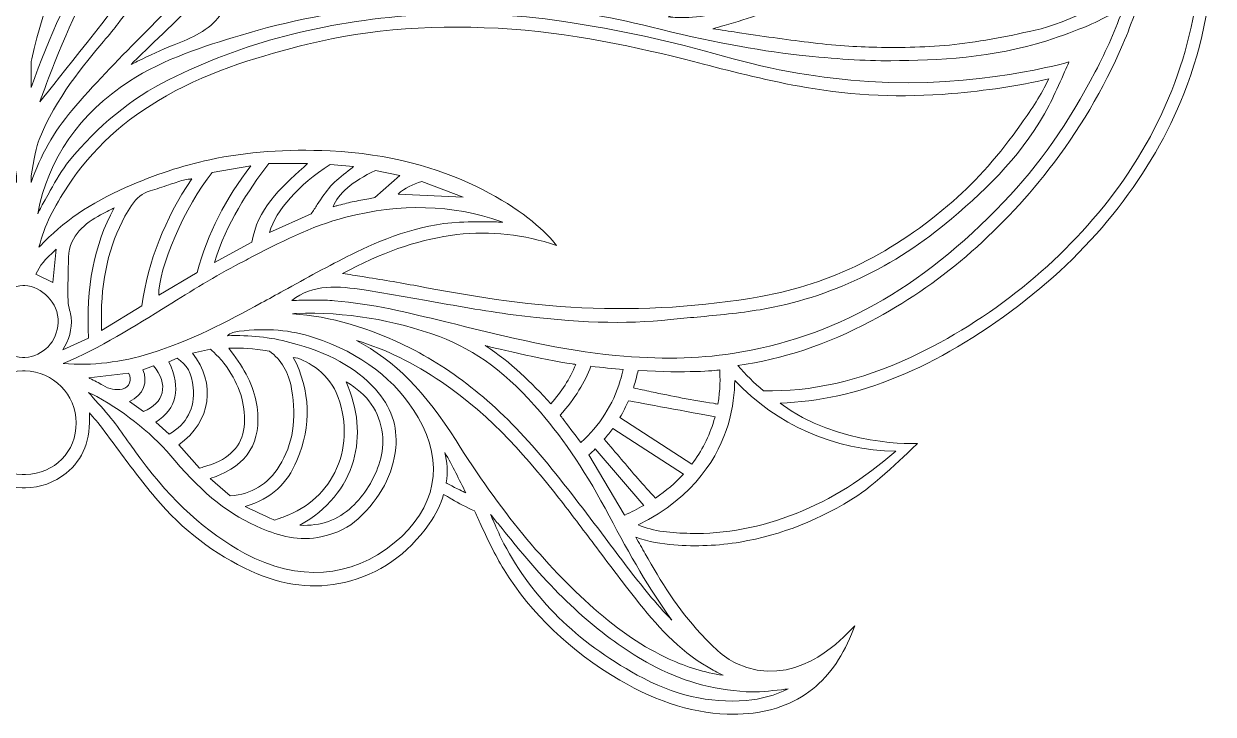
# Model space of a CAD drawing. Header units: millimetres. Extents: x -1149 to 2186, y 108 to 662.
# Drawn here: x -159.4 to 158.3, y 111 to 295.4 of the extents above; entities that cross this region are included whole.
import ezdxf

# ---------------------------------------------------------------- set-up
doc = ezdxf.new("R2010")
doc.units = ezdxf.units.MM
doc.header["$MEASUREMENT"] = 0
doc.layers.add('Layer 3', color=7, linetype='Continuous')

msp = doc.modelspace()

# ---------------------------------------------------------------- linework, layer by layer
at = {"layer": 'Layer 3', "lineweight": 0}
for points, knots in [([(158.13, 317.83), (158.13, 317.88), (158.13, 317.93), (158.12, 318), (158.2, 322.6), (156.79, 333.6), (156.79, 333.6), (156.79, 333.6), (121.24, 300.88), (72.92, 301.81), (65.2, 301.96), (57, 302.1), (48.51, 303.08), (61.04, 309.69), (72.96, 319.17), (85.89, 332.8), (94.73, 342.12), (102.64, 352.48), (110.28, 362.5), (110.28, 362.5), (111.51, 364.11), (111.51, 364.11), (115.71, 369.6), (126.74, 380.64), (126.74, 380.64), (126.53, 380.94), (121.15, 382.06), (119.32, 382.48), (112.98, 383.94), (106.59, 385.22), (100.18, 386.35), (88.64, 388.39), (77.03, 389.88), (65.36, 390.68), (67.31, 402.7), (66.57, 413.43), (63.13, 422.59), (60.19, 430.4), (55.3, 437.11), (48.59, 442.52), (43.46, 446.66), (34.64, 452.1), (21.41, 454.96), (29, 465.57), (47.34, 483.05), (47.34, 483.05), (47.34, 483.05), (47.05, 483.21), (47.05, 483.21), (42.35, 485.87), (37.2, 486.98), (32.65, 487.95), (11.78, 492.42), (-10.13, 491.75), (-34.32, 485.89), (-34.32, 485.89), (-34.36, 485.89), (-34.44, 485.88), (-41.99, 506.93), (-55.49, 517.4), (-65.58, 522.48), (-74.78, 527.12), (-82.72, 528.22), (-85.43, 528.47), (-85.43, 528.75), (-85.42, 529), (-85.4, 529.21), (-85.41, 529.21), (-85.42, 529.21), (-85.44, 529.22), (-85.62, 541.31), (-88.22, 568.08), (-88.22, 568.08), (-88.22, 568.08), (-95.88, 564.73), (-98.99, 563.11), (-98.99, 563.11), (-99.76, 562.7), (-99.76, 562.7), (-101.94, 561.56), (-105.24, 559.58), (-108.14, 557.83), (-108.42, 557.67), (-108.68, 557.51), (-108.95, 557.35), (-108.95, 557.35), (-111.01, 556.12), (-111.47, 555.85), (-111.39, 556.75), (-111.3, 558.3), (-111.15, 561.03), (-110.98, 563.96), (-110.79, 567.7), (-110.85, 568.9), (-111.08, 573.15), (-111.34, 577.96), (-111.74, 582.71), (-112.58, 592.77), (-115.49, 602.21), (-120.39, 610.76), (-128.79, 625.42), (-140.53, 638.32), (-156.28, 650.18), (-156.69, 650.49), (-159.36, 652.74), (-159.36, 652.74), (-159.36, 652.74), (-162.02, 650.49), (-162.44, 650.18), (-178.19, 638.32), (-189.93, 625.42), (-198.33, 610.76), (-203.23, 602.21), (-206.14, 592.77), (-206.98, 582.71), (-207.37, 577.96), (-207.63, 573.15), (-207.86, 568.9), (-207.93, 567.7), (-207.74, 563.96), (-207.57, 561.03), (-207.41, 558.3), (-207.32, 556.75), (-207.25, 555.85), (-207.71, 556.12), (-209.77, 557.35), (-209.77, 557.35), (-210.03, 557.51), (-210.3, 557.67), (-210.57, 557.83), (-213.48, 559.58), (-216.77, 561.56), (-218.96, 562.7), (-218.96, 562.7), (-219.73, 563.11), (-219.73, 563.11), (-222.83, 564.73), (-230.49, 568.08), (-230.49, 568.08), (-230.49, 568.08), (-233.1, 541.31), (-233.28, 529.22), (-233.29, 529.21), (-233.3, 529.21), (-233.32, 529.21), (-233.29, 529), (-233.29, 528.75), (-233.29, 528.47), (-236, 528.22), (-243.94, 527.12), (-253.14, 522.48), (-263.23, 517.4), (-276.73, 506.93), (-284.28, 485.88), (-284.35, 485.89), (-284.4, 485.89), (-284.4, 485.89), (-308.58, 491.75), (-330.49, 492.42), (-351.37, 487.95), (-355.91, 486.98), (-361.07, 485.87), (-365.77, 483.21), (-365.77, 483.21), (-366.06, 483.05), (-366.06, 483.05), (-366.06, 483.05), (-347.72, 465.57), (-340.13, 454.96), (-353.36, 452.1), (-362.18, 446.66), (-367.31, 442.52), (-374.02, 437.11), (-378.91, 430.4), (-381.84, 422.59), (-385.28, 413.43), (-386.03, 402.7), (-384.07, 390.68), (-395.74, 389.88), (-407.36, 388.39), (-418.9, 386.35), (-425.31, 385.22), (-431.69, 383.94), (-438.04, 382.48), (-439.86, 382.06), (-445.25, 380.94), (-445.46, 380.64), (-445.46, 380.64), (-434.42, 369.6), (-430.23, 364.11), (-430.23, 364.11), (-429, 362.5), (-429, 362.5), (-421.35, 352.48), (-413.45, 342.12), (-404.61, 332.8), (-391.67, 319.17), (-379.75, 309.69), (-367.23, 303.08), (-375.71, 302.1), (-383.92, 301.96), (-391.64, 301.81), (-439.96, 300.88), (-475.51, 333.6), (-475.51, 333.6), (-475.51, 333.6), (-476.91, 322.6), (-476.83, 318), (-476.84, 317.93), (-476.85, 317.88), (-476.85, 317.83), (-477.05, 304.02), (-474.47, 290.19), (-469.19, 276.73), (-460.79, 255.32), (-445.55, 235.77), (-425.14, 220.2), (-403.16, 203.44), (-381.71, 194.68), (-361.38, 194.14), (-376.66, 182.35), (-398.08, 183.32), (-398.08, 183.32), (-398.08, 183.32), (-387.11, 172.66), (-382.15, 169.46), (-372.18, 163.03), (-361.61, 158.84), (-350.74, 157.01), (-344.84, 156.02), (-338.88, 155.77), (-333.01, 156.28), (-329.82, 156.55), (-326.19, 157.02), (-322.82, 158.33), (-323.68, 156.8), (-324.5, 155.33), (-325.33, 153.87), (-329.42, 146.63), (-334.05, 139.04), (-340.15, 132.56), (-343.2, 129.32), (-346.18, 126.21), (-349.69, 124.58), (-364.96, 117.52), (-377.34, 130.61), (-379.59, 132.93), (-379.59, 132.93), (-381.29, 134.68), (-381.29, 134.68), (-381.29, 134.68), (-380.4, 132.41), (-380.4, 132.41), (-377.83, 125.84), (-374.02, 120.67), (-369.06, 117.04), (-363.84, 113.21), (-357.46, 111.19), (-350.1, 111.05), (-349.77, 111.04), (-349.43, 111.04), (-349.09, 111.04), (-338.99, 111.04), (-328.98, 114.03), (-318.53, 120.17), (-305.31, 127.94), (-294.91, 137.85), (-287.63, 149.63), (-285.15, 153.64), (-283.13, 158), (-281.17, 162.23), (-280.69, 163.28), (-280.2, 164.34), (-279.7, 165.39), (-277.51, 166.32), (-275.54, 167.32), (-273.69, 168.46), (-273.44, 168.61), (-273.14, 168.78), (-272.82, 168.96), (-272.39, 169.2), (-271.93, 169.45), (-271.48, 169.74), (-270.71, 167.02), (-269.42, 164.37), (-267.65, 161.86), (-261.86, 153.67), (-254.26, 148.41), (-245.04, 146.24), (-236.94, 144.33), (-228.78, 145.32), (-220.07, 149.25), (-210.36, 153.64), (-201.76, 160.24), (-194.5, 168.86), (-190.86, 173.19), (-187.42, 177.82), (-184.1, 182.29), (-182.48, 184.48), (-180.79, 186.75), (-179.11, 188.95), (-178.6, 189.62), (-178.01, 190.25), (-177.27, 191.05), (-177.14, 191.2), (-177, 191.34), (-176.86, 191.5), (-177.24, 184.28), (-175.24, 179.14), (-170.63, 175.4), (-167.49, 172.85), (-163.84, 171.53), (-159.78, 171.47), (-159.78, 171.47), (-159.43, 171.47), (-159.43, 171.47), (-159.43, 171.47), (-159.43, 171.47), (-159.43, 171.47), (-159.43, 171.47), (-159.36, 171.47), (-159.36, 171.47), (-159.36, 171.47), (-159.28, 171.47), (-159.28, 171.47), (-159.28, 171.47), (-159.28, 171.47), (-159.28, 171.47), (-159.28, 171.47), (-158.94, 171.47), (-158.94, 171.47), (-154.88, 171.53), (-151.23, 172.85), (-148.08, 175.4), (-143.47, 179.14), (-141.47, 184.28), (-141.85, 191.5), (-141.71, 191.34), (-141.58, 191.2), (-141.44, 191.05), (-140.7, 190.25), (-140.12, 189.62), (-139.61, 188.95), (-137.92, 186.75), (-136.24, 184.48), (-134.61, 182.29), (-131.29, 177.82), (-127.86, 173.19), (-124.21, 168.86), (-116.96, 160.24), (-108.36, 153.64), (-98.65, 149.25), (-89.94, 145.32), (-81.77, 144.33), (-73.68, 146.24), (-64.46, 148.41), (-56.85, 153.67), (-51.07, 161.86), (-49.29, 164.37), (-48.01, 167.02), (-47.23, 169.74), (-46.78, 169.45), (-46.32, 169.2), (-45.9, 168.96), (-45.58, 168.78), (-45.28, 168.61), (-45.02, 168.46), (-43.18, 167.32), (-41.21, 166.32), (-39.01, 165.39), (-38.52, 164.34), (-38.03, 163.28), (-37.54, 162.23), (-35.59, 158), (-33.57, 153.64), (-31.09, 149.63), (-23.8, 137.85), (-13.41, 127.94), (-0.19, 120.17), (10.26, 114.03), (20.27, 111.04), (30.37, 111.04), (30.71, 111.04), (31.05, 111.04), (31.39, 111.05), (38.74, 111.19), (45.12, 113.21), (50.35, 117.04), (55.3, 120.67), (59.12, 125.84), (61.68, 132.41), (61.68, 132.41), (62.57, 134.68), (62.57, 134.68), (62.57, 134.68), (60.88, 132.93), (60.88, 132.93), (58.63, 130.61), (46.25, 117.52), (30.98, 124.58), (27.46, 126.21), (24.48, 129.32), (21.43, 132.56), (15.34, 139.04), (10.71, 146.63), (6.61, 153.87), (5.78, 155.33), (4.96, 156.8), (4.1, 158.33), (7.47, 157.02), (11.11, 156.55), (14.29, 156.28), (20.16, 155.77), (26.12, 156.02), (32.02, 157.01), (42.9, 158.84), (53.47, 163.03), (63.43, 169.46), (68.39, 172.66), (79.37, 183.32), (79.37, 183.32), (79.37, 183.32), (57.95, 182.35), (42.66, 194.14), (63, 194.68), (84.44, 203.44), (106.42, 220.2), (126.84, 235.77), (142.07, 255.32), (150.47, 276.73), (155.75, 290.19), (158.33, 304.02), (158.13, 317.83)], [0, 0, 0, 0, 1, 1, 1, 2, 2, 2, 3, 3, 3, 4, 4, 4, 5, 5, 5, 6, 6, 6, 7, 7, 7, 8, 8, 8, 9, 9, 9, 10, 10, 10, 11, 11, 11, 12, 12, 12, 13, 13, 13, 14, 14, 14, 15, 15, 15, 16, 16, 16, 17, 17, 17, 18, 18, 18, 19, 19, 19, 20, 20, 20, 21, 21, 21, 22, 22, 22, 23, 23, 23, 24, 24, 24, 25, 25, 25, 26, 26, 26, 27, 27, 27, 28, 28, 28, 29, 29, 29, 30, 30, 30, 31, 31, 31, 32, 32, 32, 33, 33, 33, 34, 34, 34, 35, 35, 35, 36, 36, 36, 37, 37, 37, 38, 38, 38, 39, 39, 39, 40, 40, 40, 41, 41, 41, 42, 42, 42, 43, 43, 43, 44, 44, 44, 45, 45, 45, 46, 46, 46, 47, 47, 47, 48, 48, 48, 49, 49, 49, 50, 50, 50, 51, 51, 51, 52, 52, 52, 53, 53, 53, 54, 54, 54, 55, 55, 55, 56, 56, 56, 57, 57, 57, 58, 58, 58, 59, 59, 59, 60, 60, 60, 61, 61, 61, 62, 62, 62, 63, 63, 63, 64, 64, 64, 65, 65, 65, 66, 66, 66, 67, 67, 67, 68, 68, 68, 69, 69, 69, 70, 70, 70, 71, 71, 71, 72, 72, 72, 73, 73, 73, 74, 74, 74, 75, 75, 75, 76, 76, 76, 77, 77, 77, 78, 78, 78, 79, 79, 79, 80, 80, 80, 81, 81, 81, 82, 82, 82, 83, 83, 83, 84, 84, 84, 85, 85, 85, 86, 86, 86, 87, 87, 87, 88, 88, 88, 89, 89, 89, 90, 90, 90, 91, 91, 91, 92, 92, 92, 93, 93, 93, 94, 94, 94, 95, 95, 95, 96, 96, 96, 97, 97, 97, 98, 98, 98, 99, 99, 99, 100, 100, 100, 101, 101, 101, 102, 102, 102, 103, 103, 103, 104, 104, 104, 105, 105, 105, 106, 106, 106, 107, 107, 107, 108, 108, 108, 109, 109, 109, 110, 110, 110, 111, 111, 111, 112, 112, 112, 113, 113, 113, 114, 114, 114, 115, 115, 115, 116, 116, 116, 117, 117, 117, 118, 118, 118, 119, 119, 119, 120, 120, 120, 121, 121, 121, 122, 122, 122, 123, 123, 123, 124, 124, 124, 125, 125, 125, 126, 126, 126, 127, 127, 127, 128, 128, 128, 129, 129, 129, 130, 130, 130, 131, 131, 131, 132, 132, 132, 133, 133, 133, 134, 134, 134, 135, 135, 135, 136, 136, 136, 137, 137, 137, 138, 138, 138, 139, 139, 139, 140, 140, 140, 141, 141, 141, 142, 142, 142, 143, 143, 143, 144, 144, 144, 144]), ([(-210.98, 329.7), (-210.72, 336.32), (-208.9, 342.96), (-205.28, 350.58), (-200.63, 360.38), (-194.39, 368.79), (-188.9, 375.74), (-179.89, 387.13), (-172.97, 396.3), (-165.94, 410.55), (-163.45, 415.58), (-161.33, 421.06), (-159.45, 427.29), (-159.42, 427.39), (-159.39, 427.49), (-159.36, 427.58), (-159.33, 427.49), (-159.29, 427.39), (-159.26, 427.29), (-157.38, 421.06), (-155.26, 415.58), (-152.78, 410.55), (-145.75, 396.3), (-138.82, 387.13), (-129.81, 375.74), (-124.33, 368.79), (-118.09, 360.38), (-113.43, 350.58), (-109.81, 342.96), (-108, 336.32), (-107.73, 329.7), (-107.38, 321.06), (-109.93, 313.21), (-115.52, 305.7), (-118.78, 301.31), (-122.7, 297.37), (-126.48, 293.55), (-127.02, 293.01), (-127.56, 292.47), (-128.1, 291.92), (-134.5, 285.45), (-140.72, 279.07), (-146.51, 272.25), (-151.32, 266.59), (-154.96, 260.16), (-157.39, 253.06), (-157.39, 253.06), (-157.39, 254.77), (-157.39, 254.77), (-156.67, 259.05), (-155.9, 262.92), (-155.25, 264.55), (-150.87, 275.48), (-143.17, 284.63), (-138.07, 290.68), (-136.51, 292.54), (-135.16, 294.14), (-134.16, 295.47), (-132.4, 297.85), (-130.53, 300.21), (-128.73, 302.5), (-126.15, 305.78), (-123.48, 309.18), (-121.04, 312.65), (-116.32, 319.36), (-114.22, 326.57), (-114.79, 334.07), (-115.21, 339.54), (-116.93, 344.63), (-119.91, 349.21), (-124.76, 356.67), (-129.99, 363.94), (-135.05, 370.96), (-136.35, 372.75), (-137.68, 374.56), (-138.97, 376.31), (-143.94, 383.05), (-149.07, 390.01), (-152.96, 397.61), (-152.96, 397.61), (-153.39, 398.45), (-153.39, 398.45), (-156.25, 403.36), (-159.36, 413.31), (-159.36, 413.31), (-159.36, 413.31), (-162.47, 403.36), (-165.33, 398.45), (-165.33, 398.45), (-165.76, 397.61), (-165.76, 397.61), (-169.64, 390.01), (-174.78, 383.05), (-179.75, 376.31), (-181.04, 374.56), (-182.37, 372.75), (-183.66, 370.96), (-188.72, 363.94), (-193.96, 356.67), (-198.81, 349.21), (-201.78, 344.63), (-203.5, 339.54), (-203.92, 334.07), (-204.5, 326.57), (-202.4, 319.36), (-197.68, 312.65), (-195.24, 309.18), (-192.56, 305.78), (-189.98, 302.5), (-188.18, 300.21), (-186.32, 297.85), (-184.55, 295.47), (-183.56, 294.14), (-182.21, 292.54), (-180.65, 290.68), (-175.55, 284.63), (-167.85, 275.48), (-163.47, 264.55), (-162.82, 262.92), (-162.05, 259.05), (-161.32, 254.77), (-161.32, 254.77), (-161.32, 253.06), (-161.32, 253.06), (-163.76, 260.16), (-167.39, 266.59), (-172.2, 272.25), (-178, 279.07), (-184.22, 285.45), (-190.61, 291.92), (-191.15, 292.47), (-191.69, 293.01), (-192.23, 293.55), (-196.02, 297.37), (-199.94, 301.31), (-203.2, 305.7), (-208.79, 313.21), (-211.33, 321.06), (-210.98, 329.7)], [0, 0, 0, 0, 1, 1, 1, 2, 2, 2, 3, 3, 3, 4, 4, 4, 5, 5, 5, 6, 6, 6, 7, 7, 7, 8, 8, 8, 9, 9, 9, 10, 10, 10, 11, 11, 11, 12, 12, 12, 13, 13, 13, 14, 14, 14, 15, 15, 15, 16, 16, 16, 17, 17, 17, 18, 18, 18, 19, 19, 19, 20, 20, 20, 21, 21, 21, 22, 22, 22, 23, 23, 23, 24, 24, 24, 25, 25, 25, 26, 26, 26, 27, 27, 27, 28, 28, 28, 29, 29, 29, 30, 30, 30, 31, 31, 31, 32, 32, 32, 33, 33, 33, 34, 34, 34, 35, 35, 35, 36, 36, 36, 37, 37, 37, 38, 38, 38, 39, 39, 39, 40, 40, 40, 41, 41, 41, 42, 42, 42, 43, 43, 43, 44, 44, 44, 45, 45, 45, 46, 46, 46, 46]), ([(89.2, 384.22), (98.55, 382.84), (119.17, 379.53), (120.65, 378.77), (120.56, 378.71), (120.47, 378.66), (120.38, 378.6), (119.69, 378.15), (109.38, 367.18), (105.47, 361.98), (104.61, 360.84), (103.75, 359.69), (102.88, 358.56), (95.02, 348.29), (84.36, 335.06), (71.61, 323.77), (58.7, 312.32), (45.95, 304.58), (32.63, 300.09), (26.12, 297.89), (20.59, 296.93), (15.22, 297.06), (14.42, 297.08), (13.62, 297.18), (12.73, 297.3), (14.69, 297.93), (16.62, 298.55), (18.54, 299.16), (24.22, 300.96), (29.58, 302.66), (34.98, 304.5), (51.7, 310.2), (65.52, 320.19), (77.25, 335.05), (86.18, 346.36), (104.5, 373.56), (104.5, 373.56), (103.71, 375.37), (69.65, 378.55), (52.32, 377.29), (41.94, 376.52), (31.12, 374.87), (19.24, 372.21), (-3.17, 367.21), (-24.75, 358.5), (-44.91, 346.32), (-65.9, 333.64), (-85.64, 318.34), (-103.59, 300.86), (-103.96, 300.5), (-104.38, 300.15), (-104.78, 299.81), (-105.54, 299.18), (-106.32, 298.53), (-106.9, 297.72), (-109.95, 293.46), (-114.44, 291.69), (-119.19, 289.81), (-119.19, 289.81), (-119.45, 289.71), (-119.45, 289.71), (-122.64, 288.45), (-125.7, 286.97), (-128.95, 285.4), (-129.53, 285.12), (-130.12, 284.84), (-130.72, 284.55), (-128.67, 286.54), (-126.62, 288.52), (-124.59, 290.49), (-118.08, 296.81), (-111.93, 302.78), (-105.6, 308.82), (-100.18, 314), (-93.84, 320), (-87.35, 325.74), (-63.34, 346.94), (-41.97, 361.89), (-20.09, 372.77), (-7.97, 378.8), (3.25, 382.87), (14.21, 385.19), (23.15, 387.09), (32.09, 387.44), (39.66, 387.52), (56.39, 387.72), (73.07, 386.61), (89.2, 384.22)], [0, 0, 0, 0, 1, 1, 1, 2, 2, 2, 3, 3, 3, 4, 4, 4, 5, 5, 5, 6, 6, 6, 7, 7, 7, 8, 8, 8, 9, 9, 9, 10, 10, 10, 11, 11, 11, 12, 12, 12, 13, 13, 13, 14, 14, 14, 15, 15, 15, 16, 16, 16, 17, 17, 17, 18, 18, 18, 19, 19, 19, 20, 20, 20, 21, 21, 21, 22, 22, 22, 23, 23, 23, 24, 24, 24, 25, 25, 25, 26, 26, 26, 27, 27, 27, 28, 28, 28, 29, 29, 29, 29]), ([(-118.8, 336.24), (-118.92, 336.06), (-119.05, 335.87), (-119.16, 335.81), (-127.43, 331.17), (-134.46, 324.09), (-140.66, 314.14), (-147.05, 303.89), (-152.41, 292.47), (-157.39, 278.42), (-157.39, 278.42), (-157.39, 285.33), (-157.39, 285.33), (-157.39, 285.35), (-157.39, 285.36), (-157.39, 285.38), (-157.35, 285.6), (-157.3, 285.83), (-157.25, 286.05), (-153.73, 300.91), (-148.21, 315.58), (-140.84, 329.67), (-137.49, 336.05), (-133.62, 342.72), (-127.97, 348.24), (-127.26, 348.93), (-126.51, 349.58), (-125.72, 350.28), (-125.47, 350.5), (-125.21, 350.72), (-124.95, 350.95), (-121.79, 346.25), (-119.73, 341.49), (-118.67, 336.43), (-118.71, 336.37), (-118.76, 336.3), (-118.8, 336.24)], [0, 0, 0, 0, 1, 1, 1, 2, 2, 2, 3, 3, 3, 4, 4, 4, 5, 5, 5, 6, 6, 6, 7, 7, 7, 8, 8, 8, 9, 9, 9, 10, 10, 10, 11, 11, 11, 12, 12, 12, 12]), ([(-118.38, 332.15), (-117.93, 329.57), (-118.49, 327.13), (-119.13, 324.85), (-120.51, 319.84), (-123.1, 315.07), (-127.53, 309.39), (-135.67, 298.95), (-150.03, 280.84), (-155.1, 274.56), (-154.82, 275.29), (-154.55, 276.03), (-154.27, 276.77), (-152.94, 280.36), (-151.56, 284.07), (-150.07, 287.66), (-144.95, 299.96), (-140.09, 309.97), (-133.03, 318.9), (-128.21, 324.99), (-123.67, 329.1), (-118.38, 332.15)], [0, 0, 0, 0, 1, 1, 1, 2, 2, 2, 3, 3, 3, 4, 4, 4, 5, 5, 5, 6, 6, 6, 7, 7, 7, 7]), ([(154.85, 316.02), (154.79, 293.13), (146.54, 269.65), (131.63, 249.9), (117.86, 231.67), (98.69, 216.22), (77.63, 206.4), (64.01, 200.05), (50.76, 197.03), (38.23, 197.43), (35.72, 199.48), (33.41, 201.74), (31.35, 204.15), (43.28, 205.83), (55.22, 209.8), (66.85, 215.95), (84.86, 225.48), (100.87, 239.14), (114.44, 256.54), (122.37, 266.71), (129.02, 277.95), (134.21, 289.94), (135.48, 292.89), (136.6, 295.95), (137.68, 298.91), (138.07, 299.99), (139.52, 306.13), (139.52, 306.13), (139.52, 306.13), (120.81, 296.11), (112.35, 294.09), (104.12, 292.11), (96.54, 290.74), (89.19, 289.88), (82.16, 289.07), (75.07, 289.04), (68.46, 289.13), (62.99, 289.2), (57.02, 289.64), (50.22, 290.46), (43.94, 291.22), (37.74, 292.14), (31.18, 293.12), (29.04, 293.44), (26.88, 293.76), (24.68, 294.08), (25.72, 294.39), (26.74, 294.68), (27.73, 294.96), (31.11, 295.94), (34.31, 296.85), (37.37, 298.02), (39.45, 298.82), (44.18, 300.31), (44.54, 300.26), (61.48, 298.02), (77.63, 297.99), (92.52, 300.16), (109.31, 302.62), (124.5, 307.9), (137.67, 315.86), (143.74, 319.54), (154.85, 328.35), (154.85, 328.35), (154.85, 328.35), (154.92, 320.52), (154.8, 316.47), (154.79, 316.32), (154.81, 316.17), (154.85, 316.02)], [0, 0, 0, 0, 1, 1, 1, 2, 2, 2, 3, 3, 3, 4, 4, 4, 5, 5, 5, 6, 6, 6, 7, 7, 7, 8, 8, 8, 9, 9, 9, 10, 10, 10, 11, 11, 11, 12, 12, 12, 13, 13, 13, 14, 14, 14, 15, 15, 15, 16, 16, 16, 17, 17, 17, 18, 18, 18, 19, 19, 19, 20, 20, 20, 21, 21, 21, 22, 22, 22, 23, 23, 23, 23]), ([(-1.28, 206.84), (-15.8, 208.21), (-30.13, 211.74), (-43.99, 215.15), (-43.99, 215.15), (-46.95, 215.88), (-46.95, 215.88), (-56.51, 218.22), (-66.39, 220.65), (-76.4, 221.46), (-78.03, 221.59), (-79.66, 221.64), (-81.27, 221.64), (-82.63, 221.64), (-83.98, 221.61), (-85.32, 221.58), (-86.14, 221.56), (-86.94, 221.54), (-87.72, 221.53), (-82.23, 226), (-75.2, 225.38), (-68.43, 224.34), (-62.89, 223.48), (-57.28, 222.47), (-51.84, 221.5), (-44.26, 220.14), (-36.41, 218.73), (-28.64, 217.71), (-11.83, 215.52), (1.13, 215.12), (13.4, 216.41), (15.75, 216.66), (18.14, 216.88), (20.46, 217.09), (26, 217.6), (31.74, 218.12), (37.31, 219.06), (55.87, 222.19), (73.08, 230.36), (88.47, 243.36), (98.49, 251.83), (108, 261.16), (114.49, 273.65), (116.42, 277.36), (119.81, 285.22), (119.81, 285.22), (119.81, 285.22), (95.22, 278.04), (66.31, 280.01), (53.72, 280.87), (41.04, 282.88), (27.56, 286.76), (13.67, 290.76), (-0.68, 293.87), (-15.08, 296.02), (-28.43, 298), (-41.88, 298.56), (-55.09, 297.67), (-79.15, 296.04), (-101.22, 290.25), (-120.67, 280.45), (-130.74, 275.39), (-139.67, 268.11), (-147.2, 258.81), (-149.18, 256.38), (-150.75, 253.58), (-152.27, 250.87), (-152.73, 250.05), (-153.19, 249.23), (-153.66, 248.42), (-154.37, 247.19), (-155.02, 245.91), (-155.64, 244.65), (-152.78, 259.45), (-144.56, 271.36), (-131.16, 280.07), (-121.86, 286.12), (-111.1, 289.4), (-101.6, 292.29), (-88.65, 296.24), (-75.11, 298.86), (-61.36, 300.07), (-38.05, 302.13), (-14.69, 300.28), (8.07, 294.59), (23.52, 290.73), (36.13, 288.33), (47.74, 287.05), (57.37, 285.99), (65.15, 285.5), (72.21, 285.54), (84.73, 285.6), (99.47, 286.28), (113.86, 290.88), (118.08, 292.23), (121.72, 293.57), (124.98, 294.98), (127.38, 296.03), (129.68, 297.23), (132.11, 298.51), (132.83, 298.89), (133.57, 299.28), (134.32, 299.67), (132.34, 294.07), (129.88, 288.46), (126.82, 282.59), (119.9, 269.24), (111.67, 257.52), (102.36, 247.76), (80.36, 224.67), (56.67, 211.46), (29.94, 207.37), (20.47, 205.92), (10.26, 205.75), (-1.28, 206.84)], [0, 0, 0, 0, 1, 1, 1, 2, 2, 2, 3, 3, 3, 4, 4, 4, 5, 5, 5, 6, 6, 6, 7, 7, 7, 8, 8, 8, 9, 9, 9, 10, 10, 10, 11, 11, 11, 12, 12, 12, 13, 13, 13, 14, 14, 14, 15, 15, 15, 16, 16, 16, 17, 17, 17, 18, 18, 18, 19, 19, 19, 20, 20, 20, 21, 21, 21, 22, 22, 22, 23, 23, 23, 24, 24, 24, 25, 25, 25, 26, 26, 26, 27, 27, 27, 28, 28, 28, 29, 29, 29, 30, 30, 30, 31, 31, 31, 32, 32, 32, 33, 33, 33, 34, 34, 34, 35, 35, 35, 36, 36, 36, 37, 37, 37, 38, 38, 38, 38]), ([(-18.17, 237.53), (-25.32, 245.74), (-45.87, 260.02), (-77.55, 261.47), (-89.21, 262), (-99.72, 261.23), (-109.68, 259.1), (-117.02, 257.54), (-124.37, 255.11), (-132.16, 251.69), (-141.48, 247.59), (-148.96, 242.47), (-155.02, 236.06), (-155.11, 235.97), (-155.2, 235.88), (-155.3, 235.78), (-153.91, 241.56), (-151.19, 246.52), (-147.58, 252.07), (-141.19, 261.87), (-132.58, 269.76), (-121.24, 276.18), (-108.88, 283.19), (-95.26, 287.07), (-83.57, 289.94), (-66.71, 294.08), (-48.86, 295.39), (-28.99, 293.96), (-10.14, 292.6), (8.26, 288.26), (22.18, 284.64), (30.41, 282.49), (39.99, 280.07), (49.62, 278.39), (62.22, 276.2), (75.25, 275.65), (88.36, 276.75), (97.74, 277.54), (106.27, 278.83), (114.39, 280.69), (112.41, 276.41), (109.9, 272.72), (107.08, 268.73), (101.25, 260.44), (95.28, 253.68), (88.85, 248.06), (73.03, 234.24), (56.23, 225.9), (37.5, 222.58), (22.02, 219.84), (5.92, 218.83), (-10.34, 219.58), (-25.75, 220.28), (-41.21, 222.92), (-54.29, 225.4), (-59.14, 226.32), (-64.11, 227.12), (-68.91, 227.89), (-70.67, 228.17), (-72.43, 228.45), (-74.19, 228.74), (-53.91, 239.66), (-36.24, 242.19), (-18.68, 236.74), (-18.68, 236.74), (-17.03, 236.22), (-17.03, 236.22), (-17.03, 236.22), (-18.17, 237.53), (-18.17, 237.53)], [0, 0, 0, 0, 1, 1, 1, 2, 2, 2, 3, 3, 3, 4, 4, 4, 5, 5, 5, 6, 6, 6, 7, 7, 7, 8, 8, 8, 9, 9, 9, 10, 10, 10, 11, 11, 11, 12, 12, 12, 13, 13, 13, 14, 14, 14, 15, 15, 15, 16, 16, 16, 17, 17, 17, 18, 18, 18, 19, 19, 19, 20, 20, 20, 21, 21, 21, 22, 22, 22, 23, 23, 23, 23]), ([(-109.07, 255.65), (-109.07, 255.65), (-98.7, 257.49), (-98.7, 257.49), (-105.53, 248.6), (-110.11, 239.51), (-113.07, 229), (-113.07, 229), (-123.3, 222.92), (-123.3, 222.92), (-123.59, 229.73), (-116.12, 247.07), (-109.07, 255.65)], [0, 0, 0, 0, 1, 1, 1, 2, 2, 2, 3, 3, 3, 4, 4, 4, 4]), ([(-93.95, 258.06), (-93.95, 258.06), (-83.57, 258.06), (-83.57, 258.06), (-83.91, 257.75), (-84.25, 257.44), (-84.59, 257.13), (-90.94, 251.37), (-96.95, 245.92), (-98.45, 237.09), (-98.45, 237.09), (-108.46, 231.64), (-108.46, 231.64), (-105.11, 242.32), (-99.53, 250.65), (-93.95, 258.06)], [0, 0, 0, 0, 1, 1, 1, 2, 2, 2, 3, 3, 3, 4, 4, 4, 5, 5, 5, 5]), ([(-77.56, 257.84), (-77.56, 257.84), (-71.32, 257.27), (-71.32, 257.27), (-71.8, 256.88), (-72.27, 256.51), (-72.73, 256.14), (-74.43, 254.79), (-76.04, 253.51), (-77.42, 252.01), (-78.73, 250.58), (-79.82, 248.9), (-80.96, 247.13), (-81.49, 246.32), (-82.03, 245.49), (-82.62, 244.62), (-82.62, 244.62), (-93.77, 239.71), (-93.77, 239.71), (-91.89, 245.74), (-86.05, 252.29), (-77.56, 257.84)], [0, 0, 0, 0, 1, 1, 1, 2, 2, 2, 3, 3, 3, 4, 4, 4, 5, 5, 5, 6, 6, 6, 7, 7, 7, 7]), ([(-65.42, 256.27), (-65.42, 256.27), (-58.92, 254.86), (-58.92, 254.86), (-58.92, 254.86), (-65.58, 248.98), (-65.58, 248.98), (-66.1, 248.88), (-66.63, 248.79), (-67.18, 248.69), (-68.62, 248.44), (-70.11, 248.17), (-71.61, 247.85), (-72.97, 247.55), (-74.3, 247.19), (-75.71, 246.82), (-76.04, 246.73), (-76.38, 246.64), (-76.72, 246.55), (-75.44, 249.99), (-71.56, 253.34), (-65.42, 256.27)], [0, 0, 0, 0, 1, 1, 1, 2, 2, 2, 3, 3, 3, 4, 4, 4, 5, 5, 5, 6, 6, 6, 7, 7, 7, 7]), ([(-138.59, 220.14), (-138.06, 230.72), (-135.45, 239.46), (-130.62, 246.86), (-129.25, 248.96), (-127.7, 250.17), (-125.62, 250.79), (-123.94, 251.28), (-122.25, 251.85), (-120.62, 252.4), (-119.34, 252.82), (-118.03, 253.27), (-116.73, 253.67), (-116.24, 253.82), (-115.7, 253.88), (-114.96, 253.95), (-114.81, 253.97), (-114.67, 253.98), (-114.51, 254), (-121.8, 243.04), (-126.05, 232.24), (-127.86, 220.11), (-127.86, 220.11), (-138.6, 213.46), (-138.6, 213.46), (-138.61, 214.15), (-138.61, 214.81), (-138.62, 215.44), (-138.64, 217.16), (-138.66, 218.66), (-138.59, 220.14)], [0, 0, 0, 0, 1, 1, 1, 2, 2, 2, 3, 3, 3, 4, 4, 4, 5, 5, 5, 6, 6, 6, 7, 7, 7, 8, 8, 8, 9, 9, 9, 10, 10, 10, 10]), ([(-53.04, 253.33), (-53.04, 253.33), (-53.04, 253.33), (-53.04, 253.33), (-53.04, 253.33), (-42, 249.13), (-42, 249.13), (-42, 249.13), (-59.37, 249.91), (-59.37, 249.91), (-57.64, 251.61), (-55.4, 252.45), (-53.04, 253.33)], [0, 0, 0, 0, 1, 1, 1, 2, 2, 2, 3, 3, 3, 4, 4, 4, 4]), ([(-142.03, 211.44), (-142.03, 211.44), (-148.91, 208.31), (-148.91, 208.31), (-147.43, 210.96), (-146.3, 213.84), (-146.72, 217.04), (-146.8, 217.67), (-146.96, 218.3), (-147.11, 218.91), (-147.32, 219.76), (-147.51, 220.56), (-147.53, 221.36), (-147.6, 225.32), (-147.55, 229.27), (-147.38, 233.11), (-147.12, 239.04), (-142.92, 242.14), (-138.84, 244.39), (-137.93, 244.89), (-137.01, 245.35), (-135.84, 245.93), (-135.65, 246.02), (-135.45, 246.12), (-135.25, 246.22), (-140.62, 236.24), (-142.79, 225.12), (-142.03, 211.44)], [0, 0, 0, 0, 1, 1, 1, 2, 2, 2, 3, 3, 3, 4, 4, 4, 5, 5, 5, 6, 6, 6, 7, 7, 7, 8, 8, 8, 9, 9, 9, 9]), ([(-148.85, 204.66), (-138.94, 208.88), (-129.8, 214.58), (-120.95, 220.11), (-114.7, 224.01), (-108.24, 228.04), (-101.61, 231.49), (-100.89, 231.86), (-100.17, 232.23), (-99.45, 232.61), (-91.19, 236.92), (-82.64, 241.37), (-73.38, 243.74), (-58.63, 247.52), (-45.06, 247.16), (-31.92, 242.64), (-31.76, 242.58), (-31.61, 242.53), (-31.45, 242.46), (-32.2, 242.47), (-32.95, 242.48), (-33.68, 242.49), (-36.89, 242.53), (-39.93, 242.56), (-42.95, 242.41), (-54.25, 241.86), (-64.33, 237.52), (-71.84, 233.8), (-77.97, 230.76), (-84.06, 227.4), (-89.94, 224.14), (-91.93, 223.04), (-93.92, 221.94), (-95.92, 220.85), (-105.04, 215.87), (-114.84, 210.72), (-125.46, 207.43), (-133.34, 204.98), (-141.01, 204.07), (-148.85, 204.66)], [0, 0, 0, 0, 1, 1, 1, 2, 2, 2, 3, 3, 3, 4, 4, 4, 5, 5, 5, 6, 6, 6, 7, 7, 7, 8, 8, 8, 9, 9, 9, 10, 10, 10, 11, 11, 11, 12, 12, 12, 13, 13, 13, 13]), ([(-156.12, 228.55), (-155.07, 230.89), (-153.89, 232.34), (-150.68, 235.18), (-150.68, 235.18), (-151.56, 226.33), (-151.56, 226.33), (-151.56, 226.33), (-156.12, 228.55), (-156.12, 228.55)], [0, 0, 0, 0, 1, 1, 1, 2, 2, 2, 3, 3, 3, 3]), ([(-159.63, 225.5), (-159.63, 225.5), (-159.36, 225.52), (-159.36, 225.52), (-159.36, 225.52), (-159.08, 225.5), (-159.08, 225.5), (-154.69, 225.21), (-149.95, 221.08), (-150.19, 215.63), (-150.41, 210.53), (-154.13, 206.61), (-159.04, 206.33), (-159.04, 206.33), (-159.36, 206.31), (-159.36, 206.31), (-159.36, 206.31), (-159.68, 206.33), (-159.68, 206.33), (-164.58, 206.61), (-168.31, 210.53), (-168.53, 215.63), (-168.76, 221.08), (-164.03, 225.21), (-159.63, 225.5)], [0, 0, 0, 0, 1, 1, 1, 2, 2, 2, 3, 3, 3, 4, 4, 4, 5, 5, 5, 6, 6, 6, 7, 7, 7, 8, 8, 8, 8]), ([(13.7, 136.19), (9.43, 140.54), (5.63, 145.37), (1.84, 150.33), (-0.15, 152.93), (-2.16, 155.59), (-4.1, 158.16), (-9.33, 165.09), (-14.74, 172.26), (-20.39, 179.05), (-31.69, 192.65), (-43.35, 202.36), (-56.05, 208.75), (-67.14, 214.33), (-77.45, 217.33), (-87.57, 217.92), (-87.16, 218.01), (-86.85, 218.07), (-86.54, 218.08), (-73.43, 218.48), (-60.59, 216.39), (-48.36, 211.86), (-38.63, 208.26), (-30.06, 201.87), (-21.38, 191.73), (-14.82, 184.08), (-8.81, 175.01), (-3, 164), (2.57, 153.44), (7.68, 144.46), (13.7, 136.19)], [0, 0, 0, 0, 1, 1, 1, 2, 2, 2, 3, 3, 3, 4, 4, 4, 5, 5, 5, 6, 6, 6, 7, 7, 7, 8, 8, 8, 9, 9, 9, 10, 10, 10, 10]), ([(-60.41, 156.76), (-71.92, 147.35), (-86.08, 146.36), (-100.29, 153.98), (-110.56, 159.5), (-119.72, 167.82), (-128.29, 179.41), (-129.24, 180.7), (-130.18, 182.04), (-131.09, 183.33), (-132.49, 185.32), (-133.94, 187.39), (-135.48, 189.34), (-137.15, 191.45), (-138.97, 193.49), (-140.9, 195.64), (-141.29, 196.08), (-141.69, 196.52), (-142.09, 196.98), (-141.28, 196.59), (-140.57, 196.24), (-139.88, 195.86), (-131.55, 191.2), (-124.71, 185.62), (-118.97, 178.77), (-111.44, 169.8), (-104.1, 164.04), (-95.88, 160.65), (-91.32, 158.77), (-85.83, 157.04), (-79.7, 158.45), (-75.58, 159.41), (-72.52, 160.91), (-70.08, 163.19), (-64.01, 168.84), (-60.72, 175.04), (-60.02, 182.14), (-59.44, 187.97), (-61.27, 193.25), (-65.44, 197.83), (-70.8, 203.71), (-77.83, 207.56), (-88.26, 210.33), (-93.56, 211.74), (-99.05, 212.32), (-104.99, 212.1), (-104.08, 212.87), (-103.08, 213.15), (-101.87, 213.29), (-94.48, 214.19), (-87.96, 213.65), (-81.94, 211.65), (-69.13, 207.41), (-60, 200.41), (-54.01, 190.25), (-46.87, 178.14), (-49.21, 165.93), (-60.41, 156.76)], [0, 0, 0, 0, 1, 1, 1, 2, 2, 2, 3, 3, 3, 4, 4, 4, 5, 5, 5, 6, 6, 6, 7, 7, 7, 8, 8, 8, 9, 9, 9, 10, 10, 10, 11, 11, 11, 12, 12, 12, 13, 13, 13, 14, 14, 14, 15, 15, 15, 16, 16, 16, 17, 17, 17, 18, 18, 18, 19, 19, 19, 19]), ([(23.4, 123.57), (24.62, 122.87), (25.88, 122.22), (27.34, 121.47), (27.36, 121.46), (27.38, 121.45), (27.4, 121.44), (22.45, 122.17), (17.82, 123.57), (13.04, 125.77), (6.27, 128.87), (-0.31, 133.29), (-7.08, 139.29), (-20.28, 150.98), (-32.33, 165.64), (-43.9, 184.11), (-51.99, 197.01), (-60.33, 205.45), (-70.46, 210.81), (-62.63, 208.43), (-55.17, 204.8), (-47.8, 199.79), (-34.17, 190.52), (-23.87, 178.33), (-16.42, 168.75), (-13.24, 164.66), (-10.07, 160.44), (-7.01, 156.37), (-3.4, 151.57), (0.33, 146.61), (4.11, 141.81), (9.43, 135.06), (15.45, 128.17), (23.4, 123.57)], [0, 0, 0, 0, 1, 1, 1, 2, 2, 2, 3, 3, 3, 4, 4, 4, 5, 5, 5, 6, 6, 6, 7, 7, 7, 8, 8, 8, 9, 9, 9, 10, 10, 10, 11, 11, 11, 11]), ([(-100.38, 189.71), (-100.39, 184.17), (-102.93, 180.4), (-108.15, 178.17), (-109.03, 177.79), (-109.95, 177.5), (-111.02, 177.17), (-111.47, 177.03), (-111.93, 176.88), (-112.42, 176.72), (-112.42, 176.72), (-117.98, 182.98), (-117.98, 182.98), (-109.18, 189.21), (-108.04, 199.44), (-114.27, 207.47), (-114.27, 207.47), (-109.45, 208.52), (-109.45, 208.52), (-109.12, 208.19), (-108.77, 207.85), (-108.44, 207.52), (-107.56, 206.66), (-106.65, 205.77), (-105.91, 204.78), (-102.18, 199.84), (-100.38, 194.91), (-100.38, 189.71)], [0, 0, 0, 0, 1, 1, 1, 2, 2, 2, 3, 3, 3, 4, 4, 4, 5, 5, 5, 6, 6, 6, 7, 7, 7, 8, 8, 8, 9, 9, 9, 9]), ([(-91.12, 177.31), (-94.17, 172.42), (-98.45, 169.82), (-104.2, 169.35), (-104.2, 169.35), (-109.6, 173.94), (-109.6, 173.94), (-109.43, 174.01), (-109.26, 174.07), (-109.09, 174.13), (-108.31, 174.41), (-107.63, 174.66), (-106.97, 174.95), (-98.56, 178.62), (-95.43, 185.14), (-97.37, 194.87), (-98.28, 199.41), (-100.99, 204.23), (-104.62, 208.78), (-100.38, 208.83), (-98.78, 208.75), (-93.74, 207.97), (-90.59, 205.74), (-88.6, 202.33), (-87.81, 197.83), (-86.4, 189.83), (-87.48, 183.12), (-91.12, 177.31)], [0, 0, 0, 0, 1, 1, 1, 2, 2, 2, 3, 3, 3, 4, 4, 4, 5, 5, 5, 6, 6, 6, 7, 7, 7, 8, 8, 8, 9, 9, 9, 9]), ([(-18.57, 193.96), (-23.83, 199.57), (-29.17, 204.97), (-36.1, 209.46), (-36.1, 209.46), (-20.05, 205.51), (-12.87, 204.56), (-12.55, 204.52), (-12.24, 204.48), (-11.92, 204.44), (-13.52, 200.59), (-15.74, 197.09), (-18.57, 193.96)], [0, 0, 0, 0, 1, 1, 1, 2, 2, 2, 3, 3, 3, 4, 4, 4, 4]), ([(-127.57, 203.01), (-127.57, 203.01), (-124.75, 204.06), (-124.75, 204.06), (-122.7, 201.67), (-121.87, 199.14), (-122.41, 196.89), (-122.93, 194.74), (-124.69, 192.97), (-127.4, 191.87), (-127.4, 191.87), (-131.16, 194.53), (-131.16, 194.53), (-127.33, 196.13), (-126.13, 200.06), (-127.57, 203.01)], [0, 0, 0, 0, 1, 1, 1, 2, 2, 2, 3, 3, 3, 4, 4, 4, 5, 5, 5, 5]), ([(-120.58, 205.17), (-120.58, 205.17), (-118.41, 206.09), (-118.41, 206.09), (-115.76, 204.47), (-114.39, 201.99), (-114.1, 198.3), (-113.65, 192.67), (-115.74, 188.59), (-120.49, 185.84), (-120.49, 185.84), (-124.1, 189.04), (-124.1, 189.04), (-118.43, 192.7), (-117.31, 197.85), (-120.58, 205.17)], [0, 0, 0, 0, 1, 1, 1, 2, 2, 2, 3, 3, 3, 4, 4, 4, 5, 5, 5, 5]), ([(-75.8, 176.67), (-78.42, 170.69), (-83.38, 166.12), (-89.75, 163.8), (-90.24, 163.62), (-90.73, 163.45), (-91.38, 163.22), (-91.38, 163.22), (-92.41, 162.86), (-92.41, 162.86), (-92.41, 162.86), (-100.22, 166.42), (-100.2, 166.47), (-93.01, 168.8), (-89.1, 172.47), (-86.41, 178.8), (-82.42, 188.18), (-82.75, 197.43), (-87.38, 206.32), (-84.58, 206.09), (-78.22, 202.44), (-75.91, 196.91), (-73.08, 190.14), (-73.04, 182.96), (-75.8, 176.67)], [0, 0, 0, 0, 1, 1, 1, 2, 2, 2, 3, 3, 3, 4, 4, 4, 5, 5, 5, 6, 6, 6, 7, 7, 7, 8, 8, 8, 8]), ([(-7.89, 203.95), (-4.81, 203.6), (-1.93, 203.33), (0.74, 203.12), (0.53, 202.14), (0.28, 201.14), (-0.04, 200.11), (-2, 193.7), (-5.52, 188.18), (-10.55, 183.57), (-12.09, 185.61), (-14.49, 188.77), (-15.4, 189.98), (-15.52, 190.11), (-15.78, 190.45), (-16.12, 190.9), (-12.04, 195.29), (-9.48, 199.85), (-7.89, 203.95)], [0, 0, 0, 0, 1, 1, 1, 2, 2, 2, 3, 3, 3, 4, 4, 4, 5, 5, 5, 6, 6, 6, 6]), ([(-158.92, 175.02), (-158.92, 175.02), (-158.95, 175.02), (-158.95, 175.02), (-158.95, 175.02), (-159.36, 175.01), (-159.36, 175.01), (-159.36, 175.01), (-159.76, 175.02), (-159.76, 175.02), (-159.76, 175.02), (-159.79, 175.02), (-159.79, 175.02), (-167.65, 175.3), (-173.36, 181.12), (-173.35, 188.85), (-173.35, 196.4), (-167.23, 202.62), (-159.71, 202.7), (-159.71, 202.7), (-159.36, 202.71), (-159.36, 202.71), (-159.36, 202.71), (-159.01, 202.7), (-159.01, 202.7), (-151.49, 202.62), (-145.37, 196.4), (-145.36, 188.85), (-145.36, 181.12), (-151.06, 175.3), (-158.92, 175.02)], [0, 0, 0, 0, 1, 1, 1, 2, 2, 2, 3, 3, 3, 4, 4, 4, 5, 5, 5, 6, 6, 6, 7, 7, 7, 8, 8, 8, 9, 9, 9, 10, 10, 10, 10]), ([(-133.06, 197.87), (-134.84, 197.49), (-136.52, 197.82), (-138.24, 198.86), (-139.35, 199.54), (-140.5, 200.11), (-141.71, 200.72), (-141.79, 200.76), (-141.87, 200.8), (-141.95, 200.84), (-141.95, 200.84), (-131.37, 202.07), (-131.37, 202.07), (-131.36, 202.06), (-131.35, 202.05), (-131.34, 202.03), (-130.3, 200.45), (-131.2, 198.27), (-133.06, 197.87)], [0, 0, 0, 0, 1, 1, 1, 2, 2, 2, 3, 3, 3, 4, 4, 4, 5, 5, 5, 6, 6, 6, 6]), ([(24.89, 194.06), (19.22, 194.86), (13.85, 195.98), (8.19, 197.16), (6.64, 197.49), (5.05, 197.82), (3.46, 198.15), (3.57, 198.49), (3.67, 198.82), (3.77, 199.15), (4.16, 200.42), (4.46, 201.66), (4.7, 202.84), (17.9, 202.04), (25.28, 202.82), (26.51, 202.97), (26.66, 201.01), (26.71, 197.75), (26.03, 193.85), (25.43, 193.91), (24.98, 193.97), (24.89, 194.06)], [0, 0, 0, 0, 1, 1, 1, 2, 2, 2, 3, 3, 3, 4, 4, 4, 5, 5, 5, 6, 6, 6, 7, 7, 7, 7]), ([(73.53, 181.26), (56.95, 166.67), (37.49, 158.88), (18.6, 159.32), (13.79, 159.43), (8.83, 159.8), (4.77, 161.59), (20.13, 169.19), (26.3, 180.19), (28.75, 188.33), (30.13, 192.92), (30.51, 197.07), (30.53, 200.17), (41.57, 188.39), (57.41, 181.41), (73.53, 181.26)], [0, 0, 0, 0, 1, 1, 1, 2, 2, 2, 3, 3, 3, 4, 4, 4, 5, 5, 5, 5]), ([(-73.26, 199.77), (-67.5, 196.45), (-64.32, 191.88), (-63.56, 185.85), (-63.26, 183.51), (-63.51, 180.82), (-64.24, 178.49), (-65.74, 173.69), (-68.26, 169.62), (-71.73, 166.37), (-75.52, 162.84), (-79.96, 161.27), (-85.62, 161.48), (-78.29, 165.68), (-73.36, 171.6), (-71.32, 178.67), (-69.4, 185.31), (-70.07, 192.58), (-73.26, 199.77)], [0, 0, 0, 0, 1, 1, 1, 2, 2, 2, 3, 3, 3, 4, 4, 4, 5, 5, 5, 6, 6, 6, 6]), ([(-0.13, 190.28), (0.77, 191.79), (1.52, 193.29), (2.15, 194.73), (5.03, 194.2), (18.93, 191.64), (25.27, 190.45), (25.18, 190.12), (25.09, 189.79), (24.99, 189.46), (23.7, 185.19), (21.73, 181.31), (19.08, 177.83), (19.08, 177.83), (-0.13, 190.28), (-0.13, 190.28)], [0, 0, 0, 0, 1, 1, 1, 2, 2, 2, 3, 3, 3, 4, 4, 4, 5, 5, 5, 5]), ([(-2.04, 187.34), (-2.04, 187.34), (16.82, 175.13), (16.82, 175.13), (14.68, 172.8), (12.19, 170.68), (9.37, 168.77), (6.12, 172.18), (3.13, 175.72), (0.22, 179.16), (-1.25, 180.89), (-2.76, 182.69), (-4.31, 184.46), (-3.48, 185.42), (-2.73, 186.38), (-2.04, 187.34)], [0, 0, 0, 0, 1, 1, 1, 2, 2, 2, 3, 3, 3, 4, 4, 4, 5, 5, 5, 5]), ([(1.18, 164.23), (1.04, 164.31), (0.96, 164.36), (0.96, 164.36), (0.96, 164.36), (-8.41, 180.27), (-8.41, 180.27), (-7.83, 180.8), (-7.26, 181.33), (-6.72, 181.86), (-6.72, 181.86), (6.24, 166.81), (6.24, 166.81), (4.64, 165.89), (2.96, 165.03), (1.18, 164.23)], [0, 0, 0, 0, 1, 1, 1, 2, 2, 2, 3, 3, 3, 4, 4, 4, 5, 5, 5, 5]), ([(-42.23, 170.62), (-42.23, 170.62), (-46.25, 172.55), (-46.58, 172.83), (-45.89, 175.61), (-46.4, 178.56), (-46.89, 180.9), (-44.85, 177.35), (-43.04, 173.69), (-41.3, 170.11), (-41.62, 170.28), (-41.93, 170.45), (-42.23, 170.62)], [0, 0, 0, 0, 1, 1, 1, 2, 2, 2, 3, 3, 3, 4, 4, 4, 4]), ([(33.6, 117.05), (36.76, 116.87), (39.97, 117.24), (43.06, 117.59), (43.64, 117.66), (44.22, 117.73), (44.81, 117.79), (41.35, 116.07), (37.58, 115.04), (33.56, 114.71), (23.76, 113.91), (14.26, 116.13), (4.5, 121.5), (-11.76, 130.46), (-23.41, 141.92), (-31.1, 156.54), (-32.1, 158.43), (-32.97, 160.43), (-33.81, 162.37), (-34.09, 163.01), (-34.36, 163.65), (-34.65, 164.29), (-34.66, 164.31), (-34.66, 164.34), (-34.67, 164.36), (-33.9, 163.42), (-33.15, 162.5), (-32.42, 161.59), (-30.24, 158.9), (-28.18, 156.36), (-26.07, 153.84), (-14.63, 140.2), (-3.76, 130.81), (8.12, 124.31), (15.99, 120), (24.56, 117.56), (33.6, 117.05)], [0, 0, 0, 0, 1, 1, 1, 2, 2, 2, 3, 3, 3, 4, 4, 4, 5, 5, 5, 6, 6, 6, 7, 7, 7, 8, 8, 8, 9, 9, 9, 10, 10, 10, 11, 11, 11, 12, 12, 12, 12])]:
    msp.add_open_spline(points, degree=3, knots=knots, dxfattribs=at)

doc.saveas('drawing.dxf')
